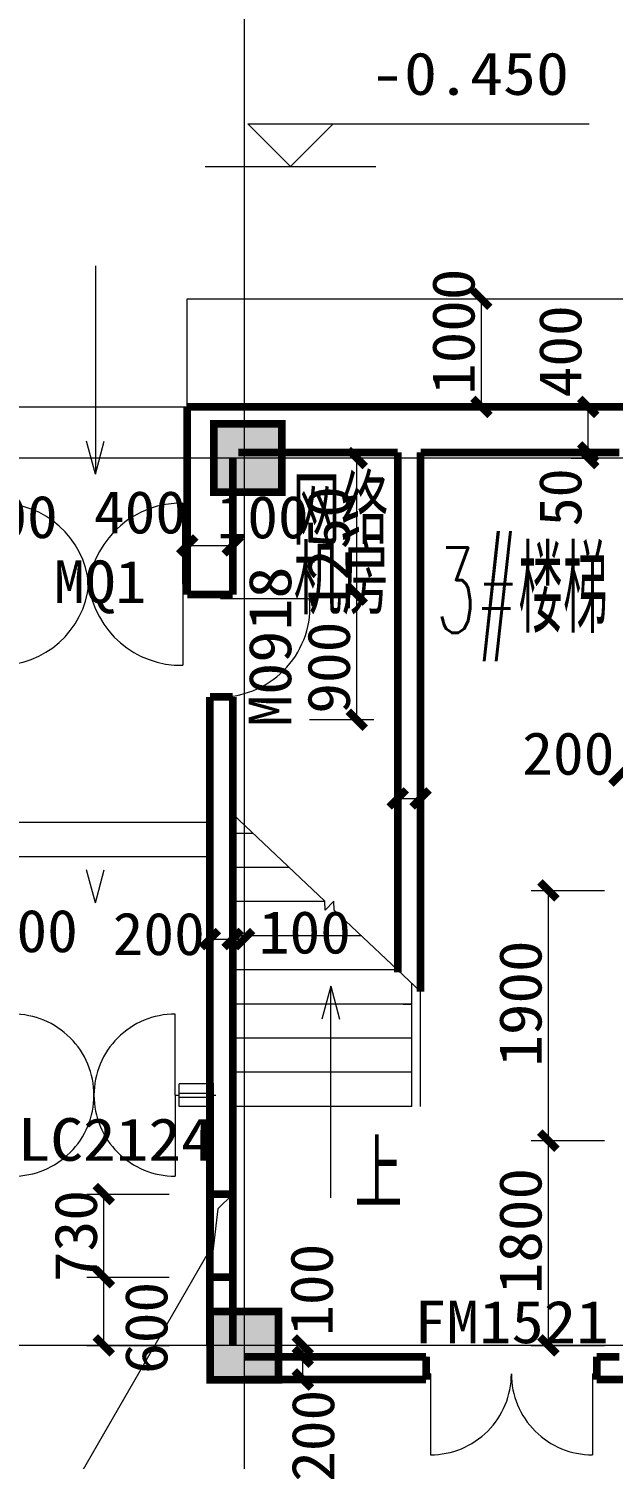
# Model space of a CAD drawing. Extents: x -307567 to 704339, y -10277 to 165507.
# Drawn here: x -218361 to -213221, y 133178 to 145756 of the extents above; entities that cross this region are included whole.
import ezdxf
from ezdxf.enums import TextEntityAlignment as Align

# ---------------------------------------------------------------- set-up
doc = ezdxf.new("R2010")
doc.units = 0
doc.header["$MEASUREMENT"] = 0
doc.layers.add('ziti', color=32, linetype='CONTINUOUS', lineweight=0)
doc.layers.add('我的', color=255, linetype='CONTINUOUS', lineweight=0)
doc.layers.add('中文', color=4, linetype='CONTINUOUS')
doc.styles.add('HZ', font='txt', dxfattribs={"width": 0.7, "height": 5, "bigfont": 'STF:宋体'})
doc.styles.get("Standard").update_dxf_attribs({"font": 'txt', "height": 3})

msp = doc.modelspace()

# ---------------------------------------------------------------- linework, layer by layer
at = {"layer": '我的', "color": 0}
for p, q in [((-216467.34385, 148240.4918), (-216467.34385, 95170.08149)), ((-216060.15137, 144542.80521), (-216435.14949, 144917.80333)), ((-216435.14949, 144917.80333), (-213435.16449, 144917.80333)), ((-215685.15324, 144917.80333), (-216060.15137, 144542.80521)), ((-216810.14762, 144542.80521), (-215310.15512, 144542.80521)), ((-217773.56596, 143669.92749), (-217773.56596, 141839.66015)), ((-216966.34496, 142429.96177), (-216966.34496, 143379.95396)), ((-216966.34496, 143379.95396), (-205767.4004, 143379.95396)), ((-214531.10475, 143379.95396), (-213496.25733, 143379.95396)), ((-214381.1055, 142429.96177), (-214381.1055, 143379.95396)), ((-218667.3359, 142429.96177), (-216917.3416, 142429.96177)), ((-217439.65649, 142429.96177), (-216967.34288, 142429.96177)), ((-214531.10475, 142429.96177), (-213496.25733, 142429.96177)), ((-213592.08509, 142429.96177), (-213442.08584, 142429.96177)), ((-213442.08584, 142029.96071), (-213442.08584, 142429.96177)), ((-217773.56596, 141839.66015), (-217851.20686, 142129.43226)), ((-217773.56596, 141839.66015), (-217695.92047, 142129.43226)), ((-215116.35268, 137477.93575), (-215116.35268, 142029.96071)), ((-214916.35673, 137167.93974), (-214916.35673, 142029.96071)), ((-213592.08509, 142029.96071), (-213442.08584, 142029.96071)), ((-213442.08584, 141979.96402), (-213442.08584, 142029.96071)), ((-189560.05651, 141979.96402), (-263450.38835, 141979.95486)), ((-215327.00531, 141979.96402), (-215891.47087, 141979.96402)), ((-215477.00456, 140579.96491), (-215477.00456, 141979.96402)), ((-213592.08509, 141979.96402), (-213442.08584, 141979.96402)), ((-217005.1677, 140870.86312), (-217005.1677, 141583.35955)), ((-216967.34288, 141362.58124), (-216967.34288, 140779.97002)), ((-216567.3464, 141362.58124), (-216567.3464, 140915.5864)), ((-216967.34288, 141212.58199), (-216567.3464, 141212.58199)), ((-217005.1677, 140870.86312), (-217005.1677, 140158.36668)), ((-216667.34438, 140742.4702), (-216667.34438, 140779.97002)), ((-215327.00531, 140779.97002), (-215891.47087, 140779.97002)), ((-215899.08802, 140742.4702), (-216675.58408, 140742.4702)), ((-215477.00456, 139679.96941), (-215477.00456, 140579.96491)), ((-215327.00531, 139679.96941), (-215891.47087, 139679.96941)), ((-215116.35268, 139138.60249), (-215116.35268, 138988.59409)), ((-214916.35673, 139138.60249), (-214916.35673, 138988.59409)), ((-215116.35268, 138988.60324), (-214916.35673, 138988.60324)), ((-218851.84578, 138778.41752), (-216751.85628, 138778.41752)), ((-215757.25066, 138084.19492), (-216567.3464, 138849.1325)), ((-216566.3439, 136280.99044), (-216566.34848, 138800.97601)), ((-216389.26807, 138680.98759), (-216567.3464, 138680.97844)), ((-218851.84578, 138478.41902), (-216751.85628, 138478.41902)), ((-217773.56596, 138069.67473), (-217851.20686, 138359.456)), ((-217773.56596, 138069.67473), (-217695.92047, 138359.456)), ((-216071.55878, 138380.97994), (-216567.3464, 138380.97994)), ((-213942.45108, 138179.97691), (-213299.63508, 138179.97691)), ((-213792.45183, 136279.99252), (-213792.45183, 138179.97691)), ((-215753.84949, 138080.98144), (-216567.3464, 138080.98144)), ((-215754.97101, 138004.67261), (-215757.25066, 138084.19492)), ((-215677.73293, 138086.47457), (-215754.97101, 138004.67261)), ((-215675.45328, 138006.96142), (-215677.73293, 138086.47457)), ((-214916.35673, 137290.16203), (-215675.45328, 138006.96142)), ((-216767.34235, 137902.0242), (-216767.34235, 137752.0158)), ((-216567.3464, 137902.0242), (-216567.3464, 137752.0158)), ((-216467.34385, 137902.0242), (-216467.34385, 137752.0158)), ((-216767.34235, 137752.02495), (-216567.3464, 137752.02495)), ((-215436.1402, 137780.98294), (-216567.3464, 137780.98294)), ((-216567.3464, 137752.02495), (-216467.34385, 137752.02495)), ((-215118.43092, 137480.97528), (-216567.3464, 137480.98444)), ((-214991.35178, 136280.99044), (-214991.35636, 137360.98687)), ((-215705.63349, 137337.00933), (-215783.27897, 137047.22806)), ((-215705.63349, 135475.87056), (-215705.63349, 137337.00933)), ((-215705.63349, 137337.00933), (-215627.988, 137047.22806)), ((-214916.35215, 136280.99044), (-214916.35673, 137290.16203)), ((-214991.35178, 137180.98594), (-216567.3464, 137180.98594)), ((-215069.34516, 137180.98594), (-214991.35178, 137180.98594)), ((-217074.25305, 136379.81196), (-217074.25305, 137092.3084)), ((-214991.35178, 136880.98744), (-216567.3464, 136880.98744)), ((-216761.75766, 136479.80536), (-217036.75323, 136479.80536)), ((-217036.75323, 136279.80941), (-217036.75323, 136479.80536)), ((-214991.35178, 136580.98894), (-216567.3464, 136580.98894)), ((-217074.25305, 136379.81196), (-217036.75323, 136379.81196)), ((-217074.25305, 136379.81196), (-217036.75323, 136379.81196)), ((-217074.25305, 136379.81196), (-217074.25305, 135667.31553)), ((-217031.75448, 136398.56187), (-216761.75766, 136398.56187)), ((-217031.75448, 136361.06206), (-216761.75766, 136361.06206)), ((-216761.75766, 136379.81196), (-216716.75514, 136379.81196)), ((-216761.75766, 136379.81196), (-216716.75514, 136379.81196)), ((-216761.75766, 136279.80941), (-217036.75323, 136279.80941)), ((-214991.35178, 136280.99044), (-216567.3464, 136280.99044)), ((-213792.45183, 134180.00302), (-213792.45183, 136279.99252)), ((-213942.45108, 135979.99402), (-213299.63508, 135979.99402)), ((-217850.42867, 135509.99209), (-217125.28886, 135509.99209)), ((-217850.42867, 135509.99209), (-217125.28886, 135509.99209)), ((-217850.42867, 135509.99209), (-217125.28886, 135509.99209)), ((-217850.42867, 135509.99209), (-217125.28886, 135509.99209)), ((-217700.42942, 134780.00002), (-217700.42942, 135509.99209)), ((-217700.42942, 134780.00002), (-217700.42942, 135509.99209)), ((-216567.3464, 135509.99209), (-216699.23661, 135381.30621)), ((-216699.23661, 135381.30621), (-216767.34235, 134780.00002)), ((-216733.28948, 135080.64854), (-218461.28377, 132087.6856)), ((-216767.34235, 134945.23357), (-216767.34235, 134795.23432)), ((-216467.34385, 134945.23357), (-216467.34385, 134795.23432)), ((-217850.42867, 134780.00002), (-217125.28886, 134780.00002)), ((-217850.42867, 134780.00002), (-217125.28886, 134780.00002)), ((-217700.42942, 134180.00302), (-217700.42942, 134780.00002)), ((-216767.34235, 134795.23432), (-216567.3464, 134795.23432)), ((-189560.05651, 134180.00302), (-263450.38835, 134179.99386)), ((-217850.42867, 134180.00302), (-217125.28886, 134180.00302)), ((-215951.35522, 134080.01878), (-215951.35522, 134180.00302)), ((-215951.35064, 133880.01367), (-215951.35522, 134080.01878)), ((-214867.35795, 134180.00302), (-215859.31771, 134180.00302)), ((-214867.35338, 134080.01878), (-215859.31771, 134080.01878)), ((-213942.45108, 134180.00302), (-213299.63508, 134180.00302)), ((-214867.35338, 133880.01367), (-215859.31314, 133880.01367)), ((-214829.85356, 133930.00121), (-214867.35338, 133930.00121)), ((-214829.85356, 133930.00121), (-214829.85356, 133217.50478)), ((-213404.86069, 133930.00121), (-213367.36088, 133930.00121)), ((-213404.86069, 133930.00121), (-213404.86069, 133217.50478))]:
    msp.add_line(p, q, dxfattribs=at)
at = {"layer": '我的', "color": 0, "const_width": 67.49966}
for points in [[(-214456.10513, 143454.95359), (-214306.10588, 143304.95434)], [(-214456.10513, 142504.96139), (-214306.10588, 142354.96214)], [(-213517.08547, 142504.96139), (-213367.08622, 142354.96214)], [(-216967.34288, 142429.96177), (-214942.353, 142429.96177)], [(-216967.34288, 140779.97002), (-216967.34288, 142429.96177)], [(-214942.353, 142429.96177), (-212867.36185, 142429.96177)], [(-216734.34691, 142279.96252), (-216734.34691, 141679.96552), (-216134.34991, 141679.96552), (-216134.34991, 142279.96252), (-216734.34691, 142279.96252), (-216734.34691, 141679.96552)], [(-213517.08547, 142104.96034), (-213367.08622, 141954.96109)], [(-216567.3464, 140779.97002), (-216567.3464, 141979.96402)], [(-216517.34513, 142029.96071), (-215116.35268, 142029.96071)], [(-215552.00419, 142054.96364), (-215402.00494, 141904.96439)], [(-215116.35268, 137460.16545), (-215116.35268, 142029.96071)], [(-214916.35673, 137290.16203), (-214916.35673, 142029.96071)], [(-214916.35673, 142029.96071), (-213167.36035, 142029.96071)], [(-213517.08547, 142054.96364), (-213367.08622, 141904.96439)], [(-217042.3425, 141137.58236), (-216892.34325, 141287.58161)], [(-216642.34603, 141137.58236), (-216492.34678, 141287.58161)], [(-215552.00419, 140854.96964), (-215402.00494, 140704.97039)], [(-216767.34235, 140779.97002), (-216967.34288, 140779.97002)], [(-216567.3464, 140779.97002), (-216767.34235, 140779.97002)], [(-216767.34235, 136179.80686), (-216767.34235, 139879.97452)], [(-216567.3464, 139879.97452), (-216767.34235, 139879.97452)], [(-216567.3464, 137779.98502), (-216567.3464, 139879.97452)], [(-215552.00419, 139754.96904), (-215402.00494, 139604.96979)], [(-213242.35997, 139114.67073), (-213092.36072, 139264.66998)], [(-215191.3523, 138913.60362), (-215041.35305, 139063.60287)], [(-214991.35636, 138913.60362), (-214841.35711, 139063.60287)], [(-213867.45145, 138254.97654), (-213717.4522, 138104.97729)], [(-216842.34197, 137677.02533), (-216692.34272, 137827.02458)], [(-216642.34603, 137677.02533), (-216492.34678, 137827.02458)], [(-216542.34347, 137677.02533), (-216392.34422, 137827.02458)], [(-216567.3464, 136279.99252), (-216567.3464, 137779.98502)], [(-216764.12429, 135086.10505), (-216764.12429, 136486.095)], [(-216767.34235, 134177.99802), (-216767.34235, 136279.99252)], [(-216567.3464, 134180.00302), (-216567.3464, 136279.99252)], [(-213867.45145, 136054.99364), (-213717.4522, 135904.99439)], [(-217775.42905, 135584.99172), (-217625.4298, 135434.99247)], [(-217775.42905, 135584.99172), (-217625.4298, 135434.99247)], [(-216567.3464, 135509.99209), (-216767.34235, 135509.99209)], [(-217775.42905, 134854.99964), (-217625.4298, 134705.00039)], [(-217775.42905, 134854.99964), (-217625.4298, 134705.00039)], [(-216567.3464, 134780.00002), (-216767.34235, 134780.00002)], [(-216764.84297, 134477.99652), (-216764.84297, 133877.99952), (-216164.84597, 133877.99952), (-216164.84597, 134477.99652), (-216764.84297, 134477.99652), (-216764.84297, 134177.99802)], [(-217775.42905, 134255.00264), (-217625.4298, 134105.00339)], [(-216026.35484, 134255.00264), (-215876.35559, 134105.00339)], [(-213867.45145, 134255.00264), (-213717.4522, 134105.00339)], [(-216467.34385, 134079.99131), (-214867.35338, 134080.00962)], [(-216026.35484, 134155.0184), (-215876.35559, 134005.01915)], [(-214867.35338, 133880.00452), (-214867.35338, 134080.00046)], [(-213167.36035, 134079.99131), (-213367.36088, 134080.00046)], [(-213367.36088, 133880.00452), (-213367.36088, 134080.00046)], [(-216026.35027, 133955.0133), (-215876.35102, 133805.01405)], [(-216467.34385, 133879.99536), (-214867.35338, 133880.00452)], [(-212564.36501, 133879.98621), (-213367.36088, 133880.00452)]]:
    msp.add_lwpolyline(points, dxfattribs=at)
at = {"layer": '我的', "color": 0}
for centre, radius, start, end in [((-218619.14278, 140793.12608), 790.33218, 5.645093598, 90.871126796), ((-217020.94216, 140764.93713), 818.57634, 88.895617098, 172.564702068), ((-218619.12905, 140948.60931), 790.33082, 269.127906659, 354.354898777), ((-217020.94216, 140976.79826), 818.57634, 187.43530795, 271.104377661), ((-216680.76136, 140672.60666), 792.75016, 270.952451135, 5.055598876), ((-218499.24592, 136379.81196), 712.49644, 0, 90.000002504), ((-217074.25305, 136379.81196), 712.49644, 90.000002504, 180.000005009), ((-218499.24592, 136379.81196), 712.49644, 269.999997496, 0), ((-217074.25305, 136379.81196), 712.49644, 180.000005009, 270.000007513), ((-214829.85356, 133930.00121), 712.49644, 269.999997496, 0), ((-213404.86069, 133930.00121), 712.49644, 180.000005009, 270.000007513)]:
    msp.add_arc(centre, radius, start, end, dxfattribs=at)
for points in [[(-216734.34691, 142279.96252), (-216134.34991, 142279.96252), (-216734.34691, 141679.96552), (-216134.34991, 141679.96552)], [(-216764.84297, 134477.99652), (-216164.84597, 134477.99652), (-216764.84297, 133877.99952), (-216164.84597, 133877.99952)]]:
    msp.add_solid(points, dxfattribs=at)

# ---------------------------------------------------------------- texts
at = {"layer": 'ziti', "style": 'HZ', "width": 0.47168}
msp.add_text('3#楼梯', height=749.99625, dxfattribs=at).set_placement((-214780.69457, 140443.55202), (-213271.32711, 140443.55202), align=Align.FIT)
at = {"layer": '中文', "color": 0, "lineweight": 0, "style": 'HZ'}
for s, height, width, p, p2 in [('网络', 600, 0.494385, (-216042.01249, 141218.61572), (-215198.26249, 141218.61572)), ('机房', 600, 0.494385, (-216030.97581, 140604.97436), (-215187.22581, 140604.97436)), ('3#楼梯', 750, 0.47168, (-214780.72429, 140443.54911), (-213271.34929, 140443.54911))]:
    msp.add_text(s, height=height, dxfattribs=dict(at, width=width)).set_placement(p, p2, align=Align.FIT)
at = {"layer": '我的', "color": 0}
for s, width, p, p2 in [('  -0.450 ', 0.87, (-215931.14963, 145172.80389), (-213321.1636, 145172.80389)), ('400', 0.925713, (-218914.98481, 141276.73267), (-218104.98978, 141276.73267)), ('400', 0.925713, (-217787.64212, 141317.5833), (-216977.64708, 141317.5833)), ('100', 1.079999, (-216709.27074, 141274.58119), (-215899.27571, 141274.58119)), ('MQ1', 0.925713, (-218137.88451, 140705.14434), (-217327.88947, 140705.14434)), ('200', 0.925713, (-214022.35791, 139196.6741), (-213212.36287, 139196.6741)), ('200', 0.925713, (-218738.33469, 137636.81557), (-217928.33966, 137636.81557)), ('200', 0.925713, (-217622.33991, 137611.02529), (-216812.34487, 137611.02529)), ('100', 1.079999, (-216338.34669, 137625.03279), (-215528.35166, 137625.03279)), ('MLC2124', 0.846317, (-218744.5694, 135802.52908), (-216734.57579, 135802.52908)), ('FM1521', 0.912, (-214972.35468, 134199.00011), (-213262.36415, 134199.00011))]:
    msp.add_text(s, height=374.998125, dxfattribs=dict(at, width=width)).set_placement(p, p2, align=Align.FIT)
for s, width, p, p2 in [('1000', 1.044701, (-214441.10429, 142535.96099), (-214441.10429, 143645.94995)), ('400', 0.925708, (-213502.08463, 142513.96098), (-213502.08463, 143323.95144)), ('50', 0.906657, (-213502.08463, 141379.96702), (-213502.08463, 141889.95897)), ('1250', 0.93474, (-215537.00335, 140623.96494), (-215537.00335, 141733.96305)), ('M0918', 0.902402, (-216052.68986, 139617.08215), (-216052.68986, 141027.07877)), ('900', 0.925718, (-215537.00335, 139732.96903), (-215537.00335, 140542.96864)), ('1900', 0.98667, (-213852.45061, 136629.98771), (-213852.45061, 137739.98583)), ('1800', 0.986662, (-213852.45061, 134630.00077), (-213852.45061, 135739.98972)), ('730', 0.863994, (-217760.4282, 134735.99999), (-217760.4282, 135545.99045)), ('730', 0.863994, (-217760.4282, 134735.99999), (-217760.4282, 135545.99045)), ('100', 1.079993, (-215687.35507, 134264.00223), (-215687.35507, 135073.99269)), ('600', 0.925708, (-217141.42953, 133929.00329), (-217141.42953, 134738.99375)), ('200', 0.925718, (-215675.35257, 132980.01817), (-215675.35257, 133790.01778))]:
    msp.add_text(s, height=374.998125, rotation=90, dxfattribs=dict(at, width=width)).set_placement(p, p2, align=Align.FIT)
at = {"layer": '我的', "color": 0, "style": 'HZ', "width": 0.492191}
msp.add_text('上', height=599.997, dxfattribs=at).set_placement((-215496.04744, 135382.66119), (-215076.04679, 135382.66119), align=Align.FIT)

doc.saveas('drawing.dxf')
